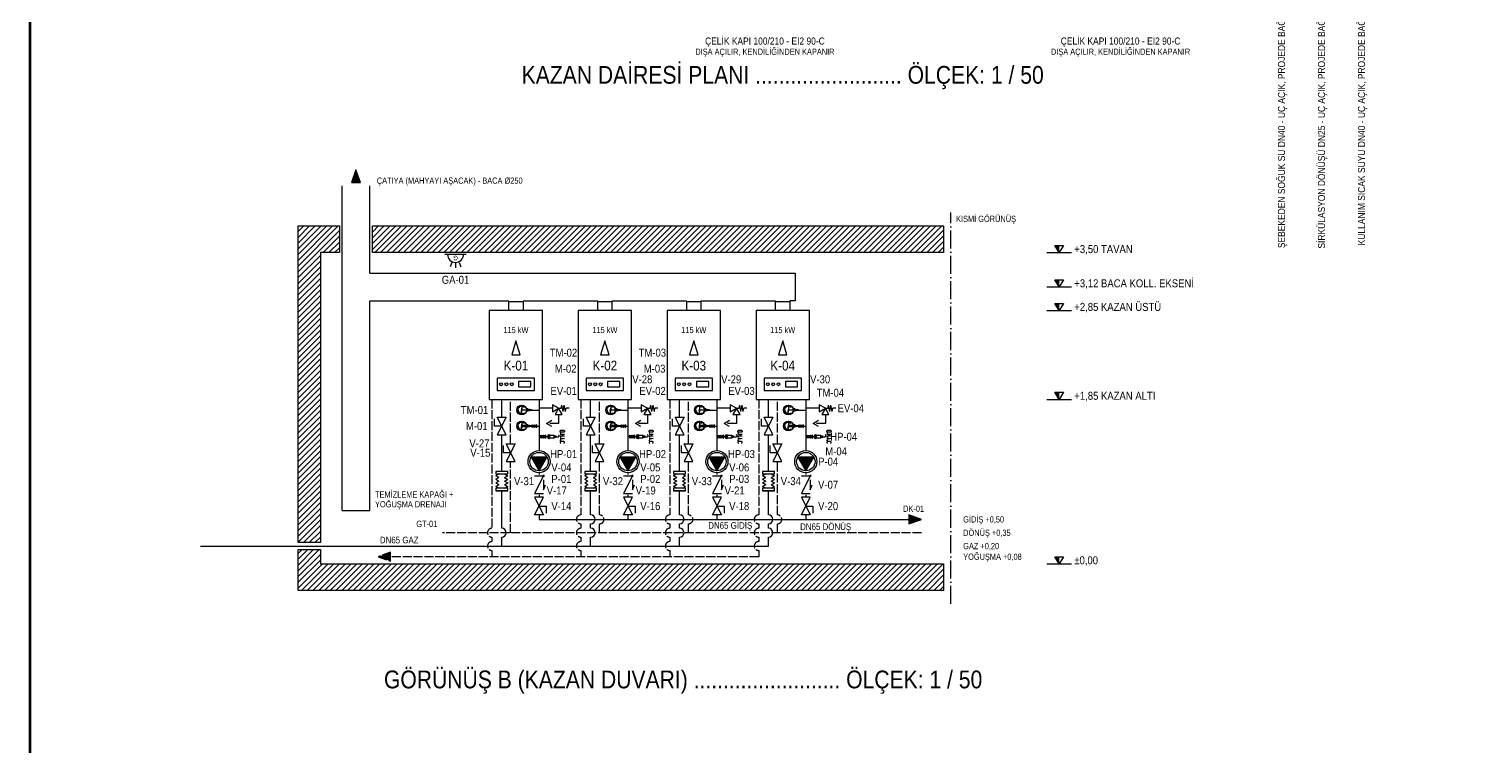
# Model space of a CAD drawing. Header units: centimetres. Extents: x -2 to 4293, y -2 to 3863.
# Drawn here: x -2 to 1604, y 2096 to 2903 of the extents above; entities that cross this region are included whole.
import ezdxf
from ezdxf.enums import TextEntityAlignment as Align

# ---------------------------------------------------------------- set-up
doc = ezdxf.new("R2010")
doc.units = ezdxf.units.CM
doc.linetypes.add('DASHDOT', pattern=[3.556, 2.54, -0.508, 0, -0.508])
doc.linetypes.add('DASHED', pattern=[1.524, 1.27, -0.254])
for name, color, linetype in [('ROTAS-DOGALGAZ-BORU', 2, 'Continuous'), ('ROTAS-DOGALGAZ-SEMBOL', 2, 'Continuous'), ('ROTAS-ISITMA-BACA', 8, 'Continuous'), ('ROTAS-ISITMA-BASLIK', 5, 'Continuous'), ('ROTAS-ISITMA-CAP', 41, 'Continuous'), ('ROTAS-ISITMA-CIHAZ', 135, 'Continuous'), ('ROTAS-ISITMA-DONUS', 30, 'DASHED'), ('ROTAS-ISITMA-ETIKET', 3, 'Continuous'), ('ROTAS-ISITMA-GIDIS', 10, 'Continuous'), ('ROTAS-ISITMA-POMPA', 30, 'Continuous'), ('ROTAS-ISITMA-VANA', 1, 'Continuous'), ('ROTAS-ISITMA-YAZI', 7, 'Continuous'), ('ROTAS-ISITMA-YOGUSMA', 6, 'DASHED'), ('ROTAS-KESIT-HATTI', 1, 'DASHDOT'), ('ROTAS-KOT', 3, 'Continuous'), ('ROTAS-MIMARI-DUVAR', 7, 'Continuous'), ('ROTAS-MIMARI-KAPI', 7, 'Continuous'), ('ROTAS-MIMARI-TARAMA', 8, 'Continuous'), ('ROTAS-PAFTA', 7, 'Continuous')]:
    doc.layers.add(name, color=color, linetype=linetype)
doc.styles.add('ROTAS', font='arial.ttf')
pattern_1 = [(45, (0, 0), (-3.232892, 3.232892), [])]

# ---------------------------------------------------------------- blocks, each defined once
blk = doc.blocks.new('ROTAS-KAZAN-ON')
at = {"ltscale": 8}
for points in [[(0, 0), (60, 0), (60, 100), (0, 100)], [(25.2, 50), (34.8, 50), (30, 66)], [(9, 10), (51, 10), (51, 24), (9, 24)], [(33, 14), (46.8, 14), (46.8, 20), (33, 20)]]:
    blk.add_lwpolyline(points, close=True, dxfattribs=at)
blk.add_lwpolyline([(22, 100), (22, 110), (38, 110), (38, 100)], dxfattribs=at)
for centre in [(13.2, 17), (19.2, 17), (25.2, 17)]:
    blk.add_circle(centre, 1.6, dxfattribs=at)
blk = doc.blocks.new('ROTAS-KD-EMNIYET-VENTILI')
at = {"color": 1, "ltscale": 8}
for p, q in [((0, 33.664), (0, 30.31)), ((0, 22), (-4, 15)), ((3.49, 29.64), (-3.49, 28.301)), ((3.49, 26.962), (-3.49, 28.301)), ((3.49, 26.962), (-3.49, 25.622)), ((0, 24.953), (-3.49, 25.622)), ((3.49, 29.64), (0, 30.31)), ((7, 26), (0, 22)), ((0, 22), (0, 24.953)), ((0, 22), (7, 18)), ((4, 15), (0, 22)), ((7, 18), (7, 26)), ((7, 22), (17, 22)), ((17, 22), (17, 12)), ((-4, 15), (4, 15)), ((0, 15), (0, 0)), ((17, 8.268), (13.5, 14.33)), ((20.5, 14.33), (17, 8.268))]:
    blk.add_line(p, q, dxfattribs=at)
at = {"ltscale": 8, "style": 'ROTAS', "flags": 1}
blk.add_attdef('CAP', (-8.533, 6.372), '', height=10, rotation=358.601, dxfattribs=at)
blk = doc.blocks.new('ROTAS-KD-PURJOR')
at = {"color": 2, "ltscale": 8}
for p, q in [((-4.485, 41.102), (-3.488, 42.597)), ((-4.485, 41.102), (4.485, 41.102)), ((-4.485, 29.165), (-4.485, 41.102)), ((-3.488, 43.095), (3.488, 43.095)), ((-3.488, 42.597), (-3.488, 43.095)), ((-3.488, 42.597), (3.488, 42.597)), ((-2.363, 56.51), (-3.002, 56.51)), ((-2.492, 47.082), (2.492, 47.082)), ((-2.492, 43.095), (-2.492, 47.082)), ((-0.997, 47.082), (-0.997, 43.095)), ((0, 47.082), (0, 54.148)), ((0.997, 47.082), (0.997, 43.095)), ((2.492, 47.082), (2.492, 43.095)), ((3.488, 42.597), (3.488, 43.095)), ((3.488, 42.597), (4.485, 41.102)), ((4.485, 41.102), (4.485, 29.165)), ((-4.983, 29.165), (4.983, 29.165)), ((-4.983, 29.165), (-4.983, 27.67)), ((-4.983, 27.67), (4.983, 27.67)), ((-4.983, 27.67), (-3.987, 26.175)), ((-3.987, 26.175), (3.987, 26.175)), ((-3.987, 26.175), (-3.987, 24.182)), ((-3.987, 24.182), (3.987, 24.182)), ((-1.993, 26.175), (-1.993, 24.182)), ((1.993, 26.175), (1.993, 24.182)), ((3.987, 26.175), (4.983, 27.67)), ((3.987, 24.182), (3.987, 26.175)), ((4.983, 27.67), (4.983, 29.165))]:
    blk.add_line(p, q, dxfattribs=at)
at = {"color": 1, "ltscale": 8}
for p, q in [((0, 24.182), (0, 19.407)), ((0, 4.775), (0, 0))]:
    blk.add_line(p, q, dxfattribs=at)
at = {"color": 2, "ltscale": 8}
for points in [[(-16.68, 59.144), (-17.98, 61.144), (-17.98, 69.144), (-16.68, 71.144), (-14.08, 71.144), (-12.78, 69.144), (-12.78, 61.144), (-14.08, 59.144), (-16.68, 59.144)], [(-10.7, 59.144), (-9.66, 59.144), (-9.66, 60.744), (-10.7, 60.744), (-10.7, 59.144)], [(-7.58, 59.144), (-7.58, 71.144)], [(-7.58, 65.144), (-2.38, 65.144)], [(-2.38, 59.144), (-2.38, 71.144)], [(-0.3, 59.144), (0.74, 59.144), (0.74, 60.744), (-0.3, 60.744), (-0.3, 59.144)], [(2.82, 59.144), (5.42, 71.144), (8.02, 59.144)], [(3.73, 63.144), (7.11, 63.144)], [(10.1, 59.144), (11.14, 59.144), (11.14, 60.744), (10.1, 60.744), (10.1, 59.144)], [(18.42, 69.144), (17.12, 71.144), (14.52, 71.144), (13.22, 69.144), (13.22, 61.144), (14.52, 59.144), (17.12, 59.144), (18.42, 61.144)]]:
    blk.add_lwpolyline(points, dxfattribs=at)
at = {"color": 1, "ltscale": 8}
for points in [[(4.224, 19.407), (-4.224, 19.407), (0, 12.091)], [(4.224, 4.775), (-4.224, 4.775), (0, 12.091)]]:
    blk.add_lwpolyline(points, close=True, dxfattribs=at)
blk.add_circle((0, 12.091), 4.459, dxfattribs=at)
at = {"color": 2, "ltscale": 8}
for centre, start, end in [((-3.002, 54.148), 90, 180), ((-2.363, 54.148), 0, 90)]:
    blk.add_arc(centre, 2.362, start, end, dxfattribs=at)
at = {"ltscale": 8, "style": 'ROTAS', "flags": 1}
blk.add_attdef('CAP', (0, 11.723), '', height=10, rotation=270, dxfattribs=at)
blk = doc.blocks.new('ROTAS-KD-TERMOMETRE')
at = {"color": 1, "ltscale": 8}
for p, q in [((-3.661, 19.205), (-4.505, 19.132)), ((-3.658, 19.849), (-4.503, 19.923)), ((-3.551, 18.571), (-4.37, 18.352)), ((-3.544, 20.483), (-4.363, 20.702)), ((-3.333, 17.965), (-4.101, 17.607)), ((-3.322, 21.087), (-4.09, 21.445)), ((-3.013, 17.406), (-3.707, 16.92)), ((-2.998, 21.644), (-3.692, 22.13)), ((-2.582, 22.135), (-3.182, 22.735)), ((-2.685, 19.723), (-0.554, 19.666)), ((-2.685, 19.723), (-2.685, 19.305)), ((-2.685, 19.305), (-0.568, 19.362)), ((-2.088, 22.547), (-2.574, 23.242)), ((-1.529, 22.867), (-1.887, 23.636)), ((-0.923, 23.085), (-1.142, 23.904)), ((-0.289, 23.195), (-0.362, 24.039)), ((0.355, 23.193), (0.429, 24.037)), ((4.529, 19.486), (0.55, 19.636)), ((4.529, 19.486), (0.561, 19.392)), ((0.989, 23.079), (1.208, 23.897)), ((1.593, 22.856), (1.951, 23.624)), ((2.15, 22.532), (2.636, 23.227)), ((2.641, 22.117), (3.241, 22.716)), ((3.038, 17.385), (3.733, 16.899)), ((3.053, 21.622), (3.748, 22.108)), ((3.362, 17.941), (4.131, 17.583)), ((3.373, 21.063), (4.142, 21.421)), ((3.585, 18.545), (4.403, 18.326)), ((3.591, 20.457), (4.41, 20.677)), ((3.699, 19.179), (4.543, 19.105)), ((3.701, 19.823), (4.545, 19.897)), ((-1.187, 12.488), (-1.187, 13.431)), ((1.221, 12.491), (-1.187, 12.488)), ((-0.872, 10.921), (-0.872, 12.491)), ((0.872, 10.921), (-0.872, 10.921)), ((0.89, 13.537), (-0.851, 13.534)), ((-0.698, 13.537), (-0.698, 13.979)), ((-0.523, 8.583), (-0.523, 10.921)), ((0.523, 8.583), (-0.523, 8.583)), ((-0.518, 12.602), (-0.518, 13.426)), ((0, 8.583), (0, 0)), ((0.523, 10.921), (0.523, 8.583)), ((0.558, 12.606), (0.558, 13.421)), ((0.698, 13.537), (0.698, 13.974)), ((0.872, 12.491), (0.872, 10.921)), ((1.221, 12.491), (1.221, 13.429))]:
    blk.add_line(p, q, dxfattribs=at)
for points in [[(-0.604, 17.969), (0.696, 17.969)], [(0.046, 17.969), (0.046, 14.969)]]:
    blk.add_lwpolyline(points, dxfattribs=at)
for centre, radius in [((0.02, 19.514), 5.581), ((0.02, 19.514), 5.302), ((-0.007, 19.488), 0.576)]:
    blk.add_circle(centre, radius, dxfattribs=at)
for centre, radius, start, end in [((-0.85, 12.961), 0.576, 54.699, 125.307), ((-0.85, 13.072), 0.576, 234.694, 305.301), ((0.015, 12.208), 1.329, 65.903, 113.651), ((0.015, 13.82), 1.329, 246.35, 294.097), ((0.891, 12.958), 0.576, 54.693, 125.301), ((0.891, 13.076), 0.576, 234.7, 305.307)]:
    blk.add_arc(centre, radius, start, end, dxfattribs=at)
at = {"ltscale": 8, "style": 'ROTAS', "flags": 1}
blk.add_attdef('CAP', (0, 0.934), '', height=1, rotation=270, dxfattribs=at)
blk = doc.blocks.new('ROTAS-KD-MANOMETRE')
at = {"color": 1, "ltscale": 8}
for p, q in [((-3.661, 19.205), (-4.505, 19.132)), ((-3.658, 19.849), (-4.503, 19.923)), ((-3.551, 18.571), (-4.37, 18.352)), ((-3.544, 20.483), (-4.363, 20.702)), ((-3.333, 17.965), (-4.101, 17.607)), ((-3.322, 21.087), (-4.09, 21.445)), ((-3.013, 17.406), (-3.707, 16.92)), ((-2.998, 21.644), (-3.692, 22.13)), ((-2.582, 22.135), (-3.182, 22.735)), ((-2.685, 19.723), (-0.554, 19.666)), ((-2.685, 19.723), (-2.685, 19.305)), ((-2.685, 19.305), (-0.568, 19.362)), ((-2.088, 22.547), (-2.574, 23.242)), ((-1.529, 22.867), (-1.887, 23.636)), ((-0.923, 23.085), (-1.142, 23.904)), ((-0.289, 23.195), (-0.362, 24.039)), ((0.355, 23.193), (0.429, 24.037)), ((4.529, 19.486), (0.55, 19.636)), ((4.529, 19.486), (0.561, 19.392)), ((0.989, 23.079), (1.208, 23.897)), ((1.593, 22.856), (1.951, 23.624)), ((2.15, 22.532), (2.636, 23.227)), ((2.641, 22.117), (3.241, 22.716)), ((3.038, 17.385), (3.733, 16.899)), ((3.053, 21.622), (3.748, 22.108)), ((3.362, 17.941), (4.131, 17.583)), ((3.373, 21.063), (4.142, 21.421)), ((3.585, 18.545), (4.403, 18.326)), ((3.591, 20.457), (4.41, 20.677)), ((3.699, 19.179), (4.543, 19.105)), ((3.701, 19.823), (4.545, 19.897)), ((-1.5, 7.776), (1.5, 7.776)), ((0, 5.151), (-1.5, 7.776)), ((0, 5.151), (-1.5, 2.526)), ((-1.5, 2.526), (1.5, 2.526)), ((-1.187, 12.488), (-1.187, 13.431)), ((1.221, 12.491), (-1.187, 12.488)), ((-0.872, 10.921), (-0.872, 12.491)), ((0.872, 10.921), (-0.872, 10.921)), ((0.89, 13.537), (-0.851, 13.534)), ((-0.698, 13.537), (-0.698, 13.979)), ((-0.523, 8.583), (-0.523, 10.921)), ((0.523, 8.583), (-0.523, 8.583)), ((-0.518, 12.602), (-0.518, 13.426)), ((0, 8.583), (0, 7.963)), ((1.5, 7.776), (0, 5.151)), ((1.5, 2.526), (0, 5.151)), ((0, 2.338), (0, 0)), ((0.523, 10.921), (0.523, 8.583)), ((0.558, 12.606), (0.558, 13.421)), ((0.698, 13.537), (0.698, 13.974)), ((0.872, 12.491), (0.872, 10.921)), ((1.221, 12.491), (1.221, 13.429))]:
    blk.add_line(p, q, dxfattribs=at)
blk.add_lwpolyline([(-0.793, 14.969), (-0.793, 18.563), (0.046, 16.766), (0.884, 18.563), (0.884, 14.969)], dxfattribs=at)
for centre, radius in [((0.02, 19.514), 5.581), ((0.02, 19.514), 5.302), ((-0.007, 19.488), 0.576), ((0, 5.151), 1.5)]:
    blk.add_circle(centre, radius, dxfattribs=at)
for centre, radius, start, end in [((-0.85, 12.961), 0.576, 54.699, 125.307), ((-0.85, 13.072), 0.576, 234.694, 305.301), ((0.015, 12.208), 1.329, 65.903, 113.651), ((0.015, 13.82), 1.329, 246.35, 294.097), ((0.891, 12.958), 0.576, 54.693, 125.301), ((0.891, 13.076), 0.576, 234.7, 305.307)]:
    blk.add_arc(centre, radius, start, end, dxfattribs=at)
at = {"ltscale": 8, "style": 'ROTAS', "flags": 1}
blk.add_attdef('CAP', (0, 9.335), '', height=10, rotation=270, dxfattribs=at)
blk = doc.blocks.new('ROTAS-POMPA')
at = {"ltscale": 8}
blk.add_hatch(color=7, dxfattribs=at).paths.add_polyline_path([(10.35, 0), (-4.95, 8.85), (-4.95, -8.85)])
blk.add_lwpolyline([(10.35, 0), (-4.95, 8.85), (-4.95, -8.85)], close=True, dxfattribs=at)
for radius in [12.45, 10.35]:
    blk.add_circle((0, 0), radius, dxfattribs=at)
blk = doc.blocks.new('ROTAS-KD-CEKVALF')
at = {"ltscale": 8}
blk.add_hatch(color=1, dxfattribs=at).paths.add_polyline_path([(-11.408, 5), (-11.297, 5.548), (-10.996, 5.996), (-10.548, 6.297), (-10, 6.408), (-9.452, 6.297), (-9.004, 5.996), (-8.703, 5.548), (-8.592, 5), (-8.703, 4.452), (-9.004, 4.004), (-9.452, 3.703), (-10, 3.592), (-10.548, 3.703), (-10.996, 4.004), (-11.297, 4.452), (-11.408, 5)])
at = {"color": 1, "ltscale": 8}
for p, q in [((-10, -5), (-10, 5)), ((-10, 5), (10, -5)), ((-5.6, 5), (5.6, 5)), ((5.6, 5), (0, 7.32)), ((10, -5), (10, 5))]:
    blk.add_line(p, q, dxfattribs=at)
at = {"ltscale": 8, "style": 'ROTAS', "flags": 1}
blk.add_attdef('CAP', (-9.712, -4.899), '', height=10, dxfattribs=at)
blk = doc.blocks.new('ROTAS-KD-KURESEL-VANA')
at = {"color": 1, "ltscale": 8}
for p, q in [((0, 0), (0, 8)), ((0, 8), (8, 8))]:
    blk.add_line(p, q, dxfattribs=at)
blk.add_lwpolyline([(-10, 5), (-10, -5), (10, 5), (10, -5), (-10, 5)], dxfattribs=at)
at = {"ltscale": 8, "style": 'ROTAS', "flags": 1}
blk.add_attdef('CAP', (-10.451, -0.006), '', height=10, dxfattribs=at)
blk = doc.blocks.new('ROTAS-KD-ESNEK-BAGLANTI')
at = {"color": 1, "ltscale": 8}
for p, q in [((-10.752, -6.72), (-10.752, 6.72)), ((-8.064, 3.136), (-6.048, 6.72)), ((-4.032, 3.136), (-6.048, 6.72)), ((-4.032, 3.136), (-2.016, 6.72)), ((0, 3.136), (-2.016, 6.72)), ((0, 3.136), (2.016, 6.72)), ((4.032, 3.136), (2.016, 6.72)), ((4.032, 3.136), (6.048, 6.72)), ((8.064, 3.136), (6.048, 6.72)), ((-8.064, -3.136), (-6.048, -6.72)), ((-4.032, -3.136), (-6.048, -6.72)), ((-4.032, -3.136), (-2.016, -6.72)), ((0, -3.136), (-2.016, -6.72)), ((0, -3.136), (2.016, -6.72)), ((4.032, -3.136), (2.016, -6.72)), ((4.032, -3.136), (6.048, -6.72)), ((8.064, -3.136), (6.048, -6.72))]:
    blk.add_line(p, q, dxfattribs=at)
for points in [[(-8.064, 6.72), (-10.752, 6.72), (-10.752, -6.72), (-8.064, -6.72)], [(10.752, 6.72), (8.064, 6.72), (8.064, -6.72), (10.752, -6.72)]]:
    blk.add_lwpolyline(points, close=True, dxfattribs=at)
at = {"ltscale": 8, "style": 'ROTAS', "flags": 1}
blk.add_attdef('CAP', (-9.327, 0), '', height=10, dxfattribs=at)
blk = doc.blocks.new('ROTAS-OK')
at = {"ltscale": 8}
blk.add_hatch(color=7, dxfattribs=at).paths.add_polyline_path([(0, 0), (-14, 5), (-14, -5)])
blk.add_lwpolyline([(0, 0), (-14, 5), (-14, -5)], close=True, dxfattribs=at)
blk = doc.blocks.new('ROTAS-GAZ-ALARM')
at = {"ltscale": 8}
for p, q in [((-12, 0), (12, 0)), ((-4, 9), (-6, 14)), ((0, 9), (0, 15)), ((4, 9), (6, 14))]:
    blk.add_line(p, q, dxfattribs=at)
blk.add_arc((0, 0), 9, 0, 180, dxfattribs=at)
at = {"ltscale": 8, "style": 'ROTAS'}
blk.add_text('G', height=5, dxfattribs=at).set_placement((0, 4), align=Align.MIDDLE_CENTER)
blk = doc.blocks.new('ROTAS-KOT')
at = {"ltscale": 8}
blk.add_hatch(color=7, dxfattribs=at).paths.add_polyline_path([(0, 0), (0, 8), (-5, 8)])
blk.add_line((-14, 0), (14, 0), dxfattribs=at)
blk.add_lwpolyline([(0, 0), (-5, 8), (5, 8)], close=True, dxfattribs=at)

msp = doc.modelspace()

# ---------------------------------------------------------------- hatches: boundary and pattern name
at = {"layer": 'ROTAS-MIMARI-TARAMA', "ltscale": 8}
h = msp.add_hatch(dxfattribs=at)
h.set_pattern_fill('ANSI31', scale=1.2)
h.set_pattern_definition(pattern_1)
h.paths.add_polyline_path([(348.2, 2681), (348.2, 2651), (326.7, 2651), (326.7, 2325), (301.7, 2325), (301.7, 2681)])
h = msp.add_hatch(dxfattribs=at)
h.set_pattern_fill('ANSI31', scale=1.2)
h.set_pattern_definition(pattern_1)
h.paths.add_polyline_path([(1027.7, 2681), (1027.7, 2651), (385.2, 2651), (385.2, 2681)])
h = msp.add_hatch(dxfattribs=at)
h.set_pattern_fill('ANSI31', scale=1.2)
h.set_pattern_definition(pattern_1)
h.paths.add_polyline_path([(301.7, 2317), (326.7, 2317), (326.7, 2301), (1027.7, 2301), (1027.7, 2271), (301.7, 2271)])

# ---------------------------------------------------------------- linework, layer by layer
at = {"layer": 'ROTAS-DOGALGAZ-BORU', "ltscale": 8}
for points in [[(530.7, 2466.5), (530.7, 2486)], [(630.7, 2466.5), (630.7, 2486)], [(730.7, 2466.5), (730.7, 2486)], [(830.7, 2466.5), (830.7, 2486)], [(530.7, 2405), (530.7, 2445.5)], [(630.7, 2405), (630.7, 2445.5)], [(730.7, 2405), (730.7, 2445.5)], [(830.7, 2405), (830.7, 2445.5)], [(191.7, 2321), (830.7, 2321)]]:
    msp.add_lwpolyline(points, dxfattribs=at)
for points in [[(530.7, 2321), (530.7, 2331, 1), (530.7, 2341), (530.7, 2383)], [(630.7, 2321), (630.7, 2331, 1), (630.7, 2341), (630.7, 2346, 1), (630.7, 2356), (630.7, 2383)], [(730.7, 2321), (730.7, 2331, 1), (730.7, 2341), (730.7, 2346, 1), (730.7, 2356), (730.7, 2383)], [(830.7, 2321), (830.7, 2331, 1), (830.7, 2341), (830.7, 2346, 1), (830.7, 2356), (830.7, 2383)]]:
    msp.add_lwpolyline(points, format="xyb", dxfattribs=at)
at = {"layer": 'ROTAS-ISITMA-BACA', "ltscale": 8}
msp.add_line((351.2, 2361), (382.2, 2361), dxfattribs=at)
for points in [[(351.2, 2361), (351.2, 2726)], [(382.2, 2628), (382.2, 2726)], [(382.2, 2628), (860.7, 2628), (860.7, 2597), (854.7, 2597)], [(382.2, 2597), (538.7, 2597)], [(382.2, 2361), (382.2, 2597)], [(554.7, 2597), (638.7, 2597)], [(654.7, 2597), (738.7, 2597)], [(754.7, 2597), (838.7, 2597)]]:
    msp.add_lwpolyline(points, dxfattribs=at)
at = {"layer": 'ROTAS-ISITMA-DONUS', "ltscale": 8}
for points in [[(540.7, 2436.5), (540.7, 2486)], [(640.7, 2436.5), (640.7, 2486)], [(740.7, 2436.5), (740.7, 2486)], [(840.7, 2436.5), (840.7, 2486)], [(540.7, 2336), (540.7, 2415.5)], [(1002.7, 2336), (464.2, 2336)]]:
    msp.add_lwpolyline(points, dxfattribs=at)
for points in [[(640.7, 2336), (640.7, 2346, 1), (640.7, 2356), (640.7, 2415.5)], [(740.7, 2336), (740.7, 2346, 1), (740.7, 2356), (740.7, 2415.5)], [(840.7, 2336), (840.7, 2346, 1), (840.7, 2356), (840.7, 2415.5)]]:
    msp.add_lwpolyline(points, format="xyb", dxfattribs=at)
at = {"layer": 'ROTAS-ISITMA-GIDIS', "ltscale": 8}
for points in [[(572.7, 2486), (572.7, 2428.5)], [(672.7, 2486), (672.7, 2428.5)], [(772.7, 2486), (772.7, 2428.5)], [(872.7, 2486), (872.7, 2428.5)], [(572.7, 2403.5), (572.7, 2401.5)], [(672.7, 2403.5), (672.7, 2401.5)], [(772.7, 2403.5), (772.7, 2401.5)], [(872.7, 2403.5), (872.7, 2401.5)], [(572.7, 2378.5), (572.7, 2376.5)], [(672.7, 2378.5), (672.7, 2376.5)], [(772.7, 2378.5), (772.7, 2376.5)], [(872.7, 2378.5), (872.7, 2376.5)], [(572.7, 2355.5), (572.7, 2351)], [(572.7, 2351), (988.7, 2351)], [(672.7, 2355.5), (672.7, 2351)], [(772.7, 2355.5), (772.7, 2351)], [(872.7, 2355.5), (872.7, 2351)]]:
    msp.add_lwpolyline(points, dxfattribs=at)
at = {"layer": 'ROTAS-ISITMA-YOGUSMA', "ltscale": 8}
for points in [[(519.7, 2486), (519.7, 2341, 1), (519.7, 2331), (519.7, 2326, 1), (519.7, 2316), (519.7, 2309)], [(619.7, 2486), (619.7, 2356, 1), (619.7, 2346), (619.7, 2341, 1), (619.7, 2331), (619.7, 2326, 1), (619.7, 2316), (619.7, 2309)], [(719.7, 2486), (719.7, 2356, 1), (719.7, 2346), (719.7, 2341, 1), (719.7, 2331), (719.7, 2326, 1), (719.7, 2316), (719.7, 2309)], [(819.7, 2486), (819.7, 2356, 1), (819.7, 2346), (819.7, 2341, 1), (819.7, 2331), (819.7, 2326, 1), (819.7, 2316), (819.7, 2309)]]:
    msp.add_lwpolyline(points, format="xyb", dxfattribs=at)
msp.add_lwpolyline([(819.7, 2309), (405.7, 2309)], dxfattribs=at)
at = {"layer": 'ROTAS-KESIT-HATTI', "ltscale": 8}
msp.add_line((1035.7, 2256), (1035.7, 2696), dxfattribs=at)
at = {"layer": 'ROTAS-MIMARI-DUVAR', "ltscale": 8}
for points in [[(348.2, 2681), (348.2, 2651), (326.7, 2651), (326.7, 2325), (301.7, 2325), (301.7, 2681)], [(1027.7, 2681), (1027.7, 2651), (385.2, 2651), (385.2, 2681)], [(301.7, 2317), (326.7, 2317), (326.7, 2301), (1027.7, 2301), (1027.7, 2271), (301.7, 2271)]]:
    msp.add_lwpolyline(points, close=True, dxfattribs=at)

# ---------------------------------------------------------------- block references
at = {"layer": 'ROTAS-DOGALGAZ-SEMBOL', "ltscale": 8}
for name, p, rotation in [('ROTAS-GAZ-ALARM', (478.7, 2649), 180), ('ROTAS-KD-KURESEL-VANA', (530.7, 2456), 90), ('ROTAS-KD-KURESEL-VANA', (630.7, 2456), 90), ('ROTAS-KD-KURESEL-VANA', (730.7, 2456), 90), ('ROTAS-KD-KURESEL-VANA', (830.7, 2456), 90), ('ROTAS-KD-ESNEK-BAGLANTI', (530.7, 2394), 90), ('ROTAS-KD-ESNEK-BAGLANTI', (630.7, 2394), 90), ('ROTAS-KD-ESNEK-BAGLANTI', (730.7, 2394), 90), ('ROTAS-KD-ESNEK-BAGLANTI', (830.7, 2394), 90)]:
    msp.add_blockref(name, p, dxfattribs=dict(at, rotation=rotation))
at = {"layer": 'ROTAS-ISITMA-BACA', "ltscale": 8, "rotation": 90}
msp.add_blockref('ROTAS-OK', (366.7, 2744), dxfattribs=at)
at = {"layer": 'ROTAS-ISITMA-CIHAZ', "ltscale": 8}
for p in [(516.7, 2486), (616.7, 2486), (716.7, 2486), (816.7, 2486)]:
    msp.add_blockref('ROTAS-KAZAN-ON', p, dxfattribs=at)
at = {"layer": 'ROTAS-ISITMA-GIDIS', "ltscale": 8}
msp.add_blockref('ROTAS-OK', (1002.7, 2351), dxfattribs=at)
at = {"layer": 'ROTAS-ISITMA-POMPA', "ltscale": 8, "rotation": 270}
for p in [(572.7, 2416), (672.7, 2416), (772.7, 2416), (872.7, 2416)]:
    msp.add_blockref('ROTAS-POMPA', p, dxfattribs=at)
at = {"layer": 'ROTAS-ISITMA-VANA', "ltscale": 8}
for name, p, rotation in [('ROTAS-KD-TERMOMETRE', (572.7, 2474), 90), ('ROTAS-KD-EMNIYET-VENTILI', (572.7, 2476), 270), ('ROTAS-KD-TERMOMETRE', (672.7, 2474), 90), ('ROTAS-KD-EMNIYET-VENTILI', (672.7, 2476), 270), ('ROTAS-KD-TERMOMETRE', (772.7, 2474), 90), ('ROTAS-KD-EMNIYET-VENTILI', (772.7, 2476), 270), ('ROTAS-KD-TERMOMETRE', (872.7, 2474), 90), ('ROTAS-KD-EMNIYET-VENTILI', (872.7, 2476), 270), ('ROTAS-KD-MANOMETRE', (572.7, 2456), 90), ('ROTAS-KD-MANOMETRE', (672.7, 2456), 90), ('ROTAS-KD-MANOMETRE', (772.7, 2456), 90), ('ROTAS-KD-MANOMETRE', (872.7, 2456), 90), ('ROTAS-KD-KURESEL-VANA', (540.7, 2426), 90), ('ROTAS-KD-KURESEL-VANA', (640.7, 2426), 90), ('ROTAS-KD-KURESEL-VANA', (740.7, 2426), 90), ('ROTAS-KD-KURESEL-VANA', (840.7, 2426), 90), ('ROTAS-KD-CEKVALF', (572.7, 2390), 270), ('ROTAS-KD-CEKVALF', (672.7, 2390), 270), ('ROTAS-KD-CEKVALF', (772.7, 2390), 270), ('ROTAS-KD-CEKVALF', (872.7, 2390), 270), ('ROTAS-KD-KURESEL-VANA', (572.7, 2366), 270), ('ROTAS-KD-KURESEL-VANA', (672.7, 2366), 270), ('ROTAS-KD-KURESEL-VANA', (772.7, 2366), 270), ('ROTAS-KD-KURESEL-VANA', (872.7, 2366), 270)]:
    msp.add_blockref(name, p, dxfattribs=dict(at, rotation=rotation))
at = {"layer": 'ROTAS-ISITMA-VANA', "ltscale": 8, "xscale": 0.4, "yscale": 0.4, "rotation": 270}
for p in [(572.7, 2444), (672.7, 2444), (772.7, 2444), (872.7, 2444)]:
    msp.add_blockref('ROTAS-KD-PURJOR', p, dxfattribs=at)
at = {"layer": 'ROTAS-ISITMA-YOGUSMA', "ltscale": 8, "rotation": 180}
msp.add_blockref('ROTAS-OK', (391.7, 2309), dxfattribs=at)
at = {"layer": 'ROTAS-KOT', "ltscale": 8}
for p in [(1157.7, 2651), (1157.7, 2612.5), (1157.7, 2586), (1157.7, 2486), (1157.7, 2301)]:
    msp.add_blockref('ROTAS-KOT', p, dxfattribs=at)

# ---------------------------------------------------------------- texts
at = {"layer": 'ROTAS-ISITMA-BASLIK', "ltscale": 8, "style": 'ROTAS', "width": 0.85}
msp.add_text('GÖRÜNÜŞ B (KAZAN DUVARI) ......................... ÖLÇEK: 1 / 50', height=20, dxfattribs=at).set_placement((734.7, 2171), align=Align.MIDDLE_CENTER)
at = {"layer": 'ROTAS-ISITMA-ETIKET', "ltscale": 8, "style": 'ROTAS', "width": 0.85}
for s, p in [('K-01', (546.7, 2524)), ('K-02', (646.7, 2524)), ('K-03', (746.7, 2524)), ('K-04', (846.7, 2524))]:
    msp.add_text(s, height=11, dxfattribs=at).set_placement(p, align=Align.MIDDLE_CENTER)
at = {"layer": 'ROTAS-ISITMA-YAZI', "style": 'ROTAS', "width": 0.85}
for s, p in [('ŞEBEKEDEN SOĞUK SU DN40 - UÇ AÇIK, PROJEDE BAĞLANACAK', (1407.7, 2958)), ('SİRKÜLASYON DÖNÜŞÜ DN25 - UÇ AÇIK, PROJEDE BAĞLANACAK', (1452.7, 2958)), ('KULLANIM SICAK SUYU DN40 - UÇ AÇIK, PROJEDE BAĞLANACAK', (1497.7, 2958))]:
    msp.add_text(s, height=8, rotation=90, dxfattribs=at).set_placement(p, align=Align.MIDDLE_RIGHT)

# ---------------------------------------------------------------- wipeouts: each hides what was drawn before it
at = {"ltscale": 8}
for points in [[(892.8, 2884), (892.8, 2894), (760.6, 2894), (760.6, 2884)], [(1292.8, 2884), (1292.8, 2894), (1160.6, 2894), (1160.6, 2884)], [(1093.9, 2346.5), (1093.9, 2355.5), (1048.7, 2355.5), (1048.7, 2346.5)]]:
    msp.add_wipeout(points, dxfattribs=at)

# ---------------------------------------------------------------- next in the draw order: texts
at = {"layer": 'ROTAS-KOT', "ltscale": 8, "style": 'ROTAS', "width": 0.85}
msp.add_text('GİDİŞ +0,50', height=7, dxfattribs=at).set_placement((1049.7, 2351), align=Align.MIDDLE_LEFT)
at = {"layer": 'ROTAS-MIMARI-KAPI', "ltscale": 8, "style": 'ROTAS', "width": 0.85}
for p in [(826.7, 2889), (1226.7, 2889)]:
    msp.add_text('ÇELİK KAPI 100/210 - EI2 90-C', height=8, dxfattribs=at).set_placement(p, align=Align.MIDDLE_CENTER)

# ---------------------------------------------------------------- next in the draw order: wipeouts: each hides what was drawn before it
at = {"ltscale": 8}
for points in [[(528.7, 2727.5), (528.7, 2736.5), (389.2, 2736.5), (389.2, 2727.5)], [(1093.8, 2684.5), (1093.8, 2693.5), (1040.7, 2693.5), (1040.7, 2684.5)], [(1231.3, 2649.5), (1231.3, 2660.5), (1173.7, 2660.5), (1173.7, 2649.5)], [(492.3, 2615), (492.3, 2626), (465.1, 2626), (465.1, 2615)], [(1291.8, 2611), (1291.8, 2622), (1173.7, 2622), (1173.7, 2611)], [(1256.5, 2584.5), (1256.5, 2595.5), (1173.7, 2595.5), (1173.7, 2584.5)], [(559.5, 2559.5), (559.5, 2568.5), (533.9, 2568.5), (533.9, 2559.5)], [(659.5, 2559.5), (659.5, 2568.5), (633.9, 2568.5), (633.9, 2559.5)], [(759.5, 2559.5), (759.5, 2568.5), (733.9, 2568.5), (733.9, 2559.5)], [(859.5, 2559.5), (859.5, 2568.5), (833.9, 2568.5), (833.9, 2559.5)], [(613.7, 2533), (613.7, 2544), (586.5, 2544), (586.5, 2533)], [(713.7, 2533), (713.7, 2544), (686.5, 2544), (686.5, 2533)], [(614, 2490), (614, 2501), (586.7, 2501), (586.7, 2490)], [(714, 2490), (714, 2501), (686.7, 2501), (686.7, 2490)], [(814, 2490), (814, 2501), (786.7, 2501), (786.7, 2490)], [(1256.5, 2484.5), (1256.5, 2495.5), (1173.7, 2495.5), (1173.7, 2484.5)], [(513.7, 2468.5), (513.7, 2479.5), (486.5, 2479.5), (486.5, 2468.5)], [(937, 2470.5), (937, 2481.5), (909.7, 2481.5), (909.7, 2470.5)], [(929, 2438.5), (929, 2449.5), (901.7, 2449.5), (901.7, 2438.5)], [(517.7, 2420.5), (517.7, 2431.5), (495.5, 2431.5), (495.5, 2420.5)], [(614, 2419), (614, 2430), (586.7, 2430), (586.7, 2419)], [(714, 2419), (714, 2430), (686.7, 2430), (686.7, 2419)], [(814, 2419), (814, 2430), (786.7, 2430), (786.7, 2419)], [(566.9, 2388.5), (566.9, 2399.5), (544.7, 2399.5), (544.7, 2388.5)], [(608.9, 2391), (608.9, 2402), (586.7, 2402), (586.7, 2391)], [(666.9, 2388.5), (666.9, 2399.5), (644.7, 2399.5), (644.7, 2388.5)], [(708.9, 2391), (708.9, 2402), (686.7, 2402), (686.7, 2391)], [(766.9, 2388.5), (766.9, 2399.5), (744.7, 2399.5), (744.7, 2388.5)], [(808.9, 2391), (808.9, 2402), (786.7, 2402), (786.7, 2391)], [(866.9, 2388.5), (866.9, 2399.5), (844.7, 2399.5), (844.7, 2388.5)], [(908.9, 2384.5), (908.9, 2395.5), (886.7, 2395.5), (886.7, 2384.5)], [(459.9, 2374.5), (459.9, 2383.5), (387.2, 2383.5), (387.2, 2374.5)], [(608.9, 2360.5), (608.9, 2371.5), (586.7, 2371.5), (586.7, 2360.5)], [(708.9, 2360.5), (708.9, 2371.5), (686.7, 2371.5), (686.7, 2360.5)], [(808.9, 2360.5), (808.9, 2371.5), (786.7, 2371.5), (786.7, 2360.5)], [(908.9, 2360.5), (908.9, 2371.5), (886.7, 2371.5), (886.7, 2360.5)], [(1006.7, 2358.5), (1006.7, 2367.5), (985.1, 2367.5), (985.1, 2358.5)], [(459.2, 2341.5), (459.2, 2350.5), (437.6, 2350.5), (437.6, 2341.5)], [(809.8, 2339.5), (809.8, 2349), (765.7, 2349), (765.7, 2339.5)], [(917.1, 2338), (917.1, 2347.5), (873, 2347.5), (873, 2338)], [(433.2, 2323), (433.2, 2332.5), (397.5, 2332.5), (397.5, 2323)], [(1201, 2299.5), (1201, 2310.5), (1173.7, 2310.5), (1173.7, 2299.5)]]:
    msp.add_wipeout(points, dxfattribs=at)

# ---------------------------------------------------------------- next in the draw order: texts
at = {"layer": 'ROTAS-ISITMA-BACA', "ltscale": 8, "style": 'ROTAS', "width": 0.85}
for s, p in [('ÇATIYA (MAHYAYI AŞACAK) - BACA Ø250', (390.2, 2732)), ('TEMİZLEME KAPAĞI +', (388.2, 2379))]:
    msp.add_text(s, height=7, dxfattribs=at).set_placement(p, align=Align.MIDDLE_LEFT)
at = {"layer": 'ROTAS-ISITMA-CAP', "ltscale": 8, "style": 'ROTAS', "width": 0.85}
for s, p in [('DN65 GİDİŞ', (787.7, 2344.2)), ('DN65 DÖNÜŞ', (895, 2342.8)), ('DN65 GAZ', (415.4, 2327.8))]:
    msp.add_text(s, height=7.5, dxfattribs=at).set_placement(p, align=Align.MIDDLE_CENTER)
at = {"layer": 'ROTAS-ISITMA-ETIKET', "ltscale": 8, "style": 'ROTAS', "width": 0.85}
for s, p in [('GA-01', (478.7, 2620.5)), ('TM-02', (600.1, 2538.5)), ('TM-03', (700.1, 2538.5)), ('EV-01', (600.3, 2495.5)), ('EV-02', (700.3, 2495.5)), ('EV-03', (800.3, 2495.5)), ('TM-01', (500.1, 2474)), ('EV-04', (923.3, 2476)), ('HP-04', (915.3, 2444)), ('V-15', (506.6, 2426)), ('HP-01', (600.3, 2424.5)), ('HP-02', (700.3, 2424.5)), ('HP-03', (800.3, 2424.5)), ('V-31', (555.8, 2394)), ('P-01', (597.8, 2396.5)), ('V-32', (655.8, 2394)), ('P-02', (697.8, 2396.5)), ('V-33', (755.8, 2394)), ('P-03', (797.8, 2396.5)), ('V-34', (855.8, 2394)), ('V-07', (897.8, 2390)), ('V-14', (597.8, 2366)), ('V-16', (697.8, 2366)), ('V-18', (797.8, 2366)), ('V-20', (897.8, 2366))]:
    msp.add_text(s, height=9, dxfattribs=at).set_placement(p, align=Align.MIDDLE_CENTER)
at = {"layer": 'ROTAS-ISITMA-YAZI', "ltscale": 8, "style": 'ROTAS', "width": 0.85}
msp.add_text('KISMİ GÖRÜNÜŞ', height=7, dxfattribs=at).set_placement((1041.7, 2689), align=Align.MIDDLE_LEFT)
for p in [(546.7, 2564), (646.7, 2564), (746.7, 2564), (846.7, 2564)]:
    msp.add_text('115 kW', height=7, dxfattribs=at).set_placement(p, align=Align.MIDDLE_CENTER)
for s, p in [('DK-01', (1005.7, 2363)), ('GT-01', (458.2, 2346))]:
    msp.add_text(s, height=7, dxfattribs=at).set_placement(p, align=Align.MIDDLE_RIGHT)
at = {"layer": 'ROTAS-KOT', "ltscale": 8, "style": 'ROTAS', "width": 0.85}
for s, p in [('+3,50 TAVAN', (1174.7, 2655)), ('+3,12 BACA KOLL. EKSENİ', (1174.7, 2616.5)), ('+2,85 KAZAN ÜSTÜ', (1174.7, 2590)), ('+1,85 KAZAN ALTI', (1174.7, 2490)), ('±0,00', (1174.7, 2305))]:
    msp.add_text(s, height=9, dxfattribs=at).set_placement(p, align=Align.MIDDLE_LEFT)

# ---------------------------------------------------------------- next in the draw order: wipeouts: each hides what was drawn before it
at = {"ltscale": 8}
for points in [[(894.5, 2872.5), (894.5, 2881.5), (759, 2881.5), (759, 2872.5)], [(1294.5, 2872.5), (1294.5, 2881.5), (1159, 2881.5), (1159, 2872.5)], [(1093.9, 2331.5), (1093.9, 2340.5), (1048.7, 2340.5), (1048.7, 2331.5)]]:
    msp.add_wipeout(points, dxfattribs=at)

# ---------------------------------------------------------------- next in the draw order: texts
at = {"layer": 'ROTAS-ISITMA-BASLIK', "ltscale": 8, "style": 'ROTAS', "width": 0.85}
msp.add_text('KAZAN DAİRESİ PLANI ......................... ÖLÇEK: 1 / 50', height=20, dxfattribs=at).set_placement((846.7, 2851), align=Align.MIDDLE_CENTER)
at = {"layer": 'ROTAS-KOT', "ltscale": 8, "style": 'ROTAS', "width": 0.85}
msp.add_text('DÖNÜŞ +0,35', height=7, dxfattribs=at).set_placement((1049.7, 2336), align=Align.MIDDLE_LEFT)
at = {"layer": 'ROTAS-MIMARI-KAPI', "ltscale": 8, "style": 'ROTAS', "width": 0.85}
for p in [(826.7, 2877), (1226.7, 2877)]:
    msp.add_text('DIŞA AÇILIR, KENDİLİĞİNDEN KAPANIR', height=7, dxfattribs=at).set_placement(p, align=Align.MIDDLE_CENTER)

# ---------------------------------------------------------------- next in the draw order: wipeouts: each hides what was drawn before it
at = {"ltscale": 8}
for points in [[(613.7, 2515), (613.7, 2526), (591.5, 2526), (591.5, 2515)], [(699.9, 2503), (699.9, 2514), (677.7, 2514), (677.7, 2503)], [(799.9, 2503), (799.9, 2514), (777.7, 2514), (777.7, 2503)], [(914, 2488), (914, 2499), (886.7, 2499), (886.7, 2488)], [(513.7, 2450.5), (513.7, 2461.5), (491.5, 2461.5), (491.5, 2450.5)], [(516.7, 2431), (516.7, 2442), (494.5, 2442), (494.5, 2431)], [(917.9, 2422), (917.9, 2433), (895.7, 2433), (895.7, 2422)], [(608.9, 2404), (608.9, 2415), (586.7, 2415), (586.7, 2404)], [(708.9, 2404), (708.9, 2415), (686.7, 2415), (686.7, 2404)], [(808.9, 2404), (808.9, 2415), (786.7, 2415), (786.7, 2404)], [(603.7, 2378), (603.7, 2389), (581.5, 2389), (581.5, 2378)], [(703.7, 2378), (703.7, 2389), (681.5, 2389), (681.5, 2378)], [(803.7, 2378), (803.7, 2389), (781.5, 2389), (781.5, 2378)], [(448.1, 2363.5), (448.1, 2372.5), (387.2, 2372.5), (387.2, 2363.5)]]:
    msp.add_wipeout(points, dxfattribs=at)

# ---------------------------------------------------------------- next in the draw order: texts
at = {"layer": 'ROTAS-ISITMA-BACA', "ltscale": 8, "style": 'ROTAS', "width": 0.85}
msp.add_text('YOĞUŞMA DRENAJI', height=7, dxfattribs=at).set_placement((388.2, 2368), align=Align.MIDDLE_LEFT)
at = {"layer": 'ROTAS-ISITMA-ETIKET', "ltscale": 8, "style": 'ROTAS', "width": 0.85}
for s, p in [('M-02', (602.6, 2520.5)), ('V-28', (688.8, 2508.5)), ('V-29', (788.8, 2508.5)), ('TM-04', (900.3, 2493.5)), ('M-01', (502.6, 2456)), ('V-27', (505.6, 2436.5)), ('M-04', (906.8, 2427.5)), ('V-04', (597.8, 2409.5)), ('V-05', (697.8, 2409.5)), ('V-06', (797.8, 2409.5)), ('V-17', (592.6, 2383.5)), ('V-19', (692.6, 2383.5)), ('V-21', (792.6, 2383.5))]:
    msp.add_text(s, height=9, dxfattribs=at).set_placement(p, align=Align.MIDDLE_CENTER)

# ---------------------------------------------------------------- next in the draw order: wipeouts: each hides what was drawn before it
at = {"ltscale": 8}
msp.add_wipeout([(1086.1, 2316.5), (1086.1, 2325.5), (1048.7, 2325.5), (1048.7, 2316.5)], dxfattribs=at)

# ---------------------------------------------------------------- next in the draw order: texts
at = {"layer": 'ROTAS-KOT', "ltscale": 8, "style": 'ROTAS', "width": 0.85}
msp.add_text('GAZ +0,20', height=7, dxfattribs=at).set_placement((1049.7, 2321), align=Align.MIDDLE_LEFT)

# ---------------------------------------------------------------- next in the draw order: wipeouts: each hides what was drawn before it
at = {"ltscale": 8}
for points in [[(713.7, 2515), (713.7, 2526), (691.5, 2526), (691.5, 2515)], [(899.9, 2503), (899.9, 2514), (877.7, 2514), (877.7, 2503)], [(908.9, 2410.5), (908.9, 2421.5), (886.7, 2421.5), (886.7, 2410.5)]]:
    msp.add_wipeout(points, dxfattribs=at)

# ---------------------------------------------------------------- next in the draw order: texts
at = {"layer": 'ROTAS-ISITMA-ETIKET', "ltscale": 8, "style": 'ROTAS', "width": 0.85}
for s, p in [('M-03', (702.6, 2520.5)), ('V-30', (888.8, 2508.5)), ('P-04', (897.8, 2416))]:
    msp.add_text(s, height=9, dxfattribs=at).set_placement(p, align=Align.MIDDLE_CENTER)

# ---------------------------------------------------------------- next in the draw order: wipeouts: each hides what was drawn before it
at = {"ltscale": 8}
msp.add_wipeout([(1101.8, 2304.5), (1101.8, 2313.5), (1048.7, 2313.5), (1048.7, 2304.5)], dxfattribs=at)

# ---------------------------------------------------------------- next in the draw order: linework, layer by layer
at = {"layer": 'ROTAS-PAFTA', "ltscale": 8, "const_width": 3}
msp.add_lwpolyline([(0, 0), (4291.7, 0), (4291.7, 3861), (0, 3861)], close=True, dxfattribs=at)

# ---------------------------------------------------------------- next in the draw order: texts
at = {"layer": 'ROTAS-KOT', "ltscale": 8, "style": 'ROTAS', "width": 0.85}
msp.add_text('YOĞUŞMA +0,08', height=7, dxfattribs=at).set_placement((1049.7, 2309), align=Align.MIDDLE_LEFT)

doc.saveas('drawing.dxf')
